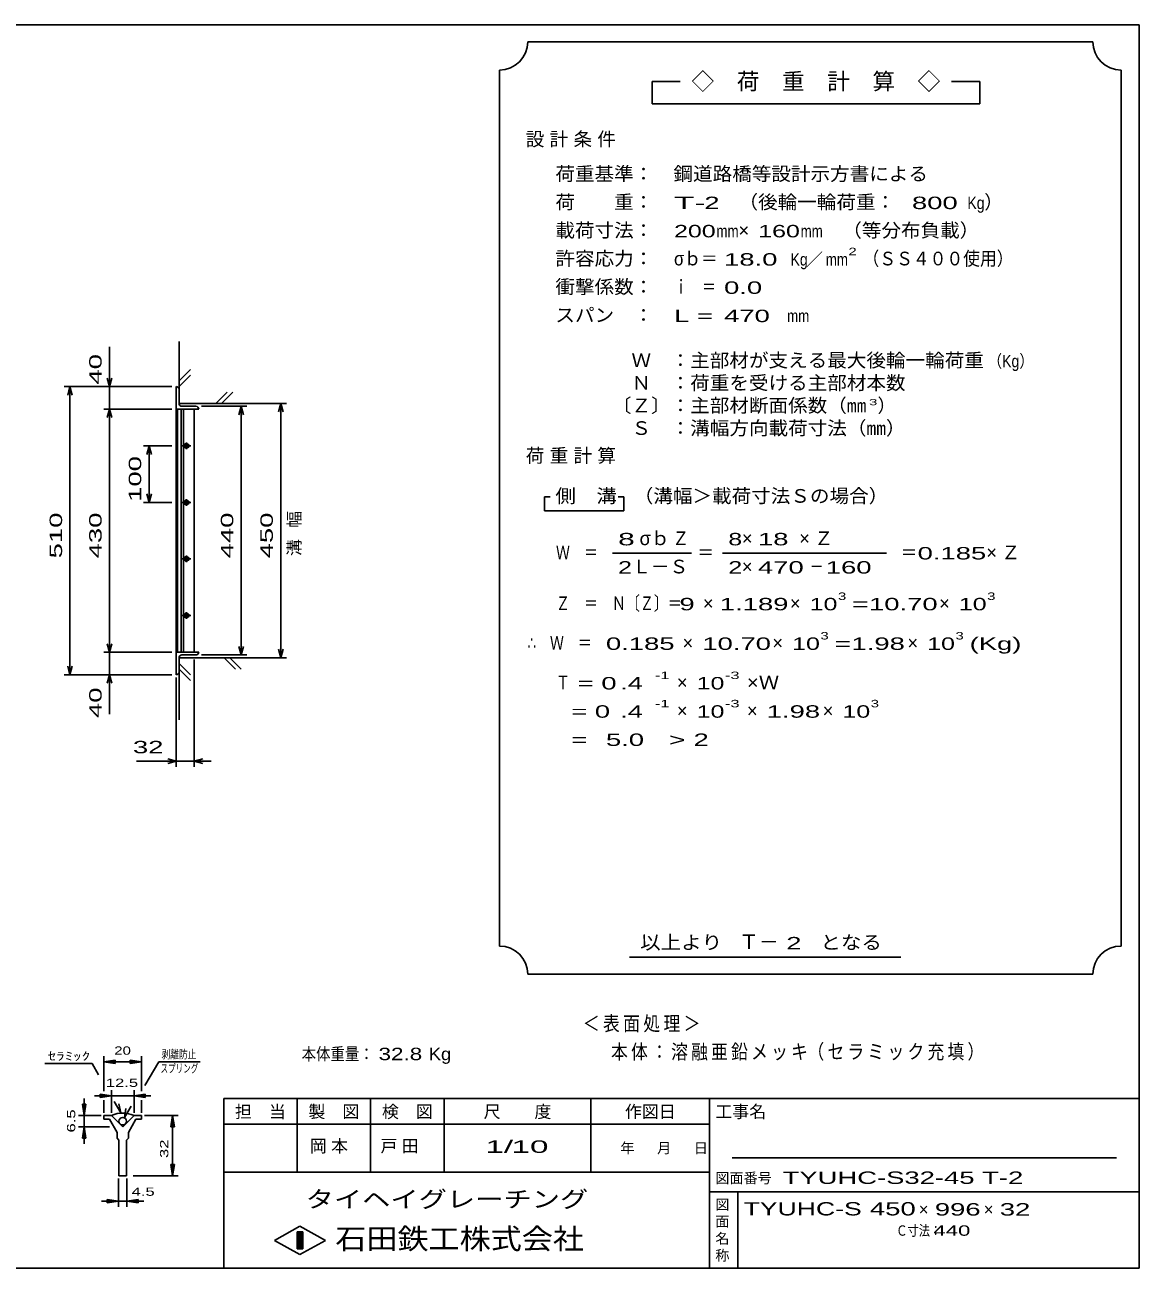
# Model space of a CAD drawing. Units: millimetres, scale not verified. Extents: x -1820 to 1731, y -1282 to 1054.
# Drawn here: x -241 to 1731, y -1146 to 1054 of the extents above; entities that cross this region are included whole.
import ezdxf
from ezdxf.enums import TextEntityAlignment as Align

# ---------------------------------------------------------------- set-up
doc = ezdxf.new("R2010")
doc.units = ezdxf.units.MM
doc.header["$LTSCALE"] = 10
for name, color, linetype, lineweight in [('0_2', 150, 'Continuous', 25), ('16', 3, 'Continuous', 25), ('22', 2, 'Continuous', 25), ('32', 4, 'Continuous', 25)]:
    doc.layers.add(name, color=color, linetype=linetype, lineweight=lineweight)
doc.styles.add('ベクトル', font='')
doc.styles.get('ベクトル').set_extended_font_data('ベクトル')

msp = doc.modelspace()

# ---------------------------------------------------------------- linework, layer by layer
at = {"layer": '0_2'}
for p, q in [((-1729, 1053.5), (1731, 1053.5)), ((1731, 1053.5), (1731, -1146.5)), ((1731, -846.5), (111, -846.5)), ((111, -846.5), (111, -1146.5)), ((241, -846.5), (241, -976.5)), ((371, -976.5), (371, -846.5)), ((501, -846.5), (501, -976.5)), ((761, -976.5), (761, -846.5)), ((971, -846.5), (971, -1146.5)), ((971, -891.5), (111, -891.5)), ((1691, -951.5), (1011, -951.5)), ((111, -976.5), (971, -976.5)), ((971, -1011.5), (1731, -1011.5)), ((1021, -1146.5), (1021, -1011.5)), ((201, -1097.5), (246, -1072.5)), ((246, -1072.5), (291, -1097.5)), ((246, -1122.5), (201, -1097.5)), ((241, -1082.5), (251, -1082.5)), ((241, -1112.5), (241, -1082.5)), ((241, -1082.5), (243, -1082.5)), ((243, -1082.5), (243, -1112.5)), ((245, -1112.5), (245, -1082.5)), ((245, -1082.5), (247, -1082.5)), ((291, -1097.5), (246, -1122.5)), ((247, -1082.5), (247, -1112.5)), ((249, -1112.5), (249, -1082.5)), ((249, -1082.5), (251, -1082.5)), ((251, -1082.5), (251, -1112.5)), ((251, -1082.5), (251, -1112.5)), ((251, -1112.5), (241, -1112.5)), ((243, -1112.5), (245, -1112.5)), ((247, -1112.5), (249, -1112.5)), ((1731, -1146.5), (-1729, -1146.5))]:
    msp.add_line(p, q, dxfattribs=at)
at = {"layer": '16'}
for p, q in [((27, 413.5), (27, 373.5)), ((32, 383.5), (32, 408.5)), ((62, 378.5), (37, 378.5)), ((27, 373.5), (67, 373.5)), ((27, 373.5), (27, -56.5)), ((59, 373.5), (27, 373.5)), ((29, 373.5), (29, -56.5)), ((36, -56.5), (36, 373.5)), ((40, 373.5), (40, -56.5)), ((59, -56.5), (59, 373.5)), ((37, 308.5), (53, 308.5)), ((47, 311.5), (43, 311.5)), ((45, 314.5), (45, 302.5)), ((43, 305.5), (47, 305.5)), ((37, 208.5), (53, 208.5)), ((47, 211.5), (43, 211.5)), ((43, 205.5), (47, 205.5)), ((45, 214.5), (45, 202.5)), ((47, 111.5), (43, 111.5)), ((45, 114.5), (45, 102.5)), ((37, 108.5), (53, 108.5)), ((43, 105.5), (47, 105.5)), ((37, 8.5), (53, 8.5)), ((47, 11.5), (43, 11.5)), ((43, 5.5), (47, 5.5)), ((45, 14.5), (45, 2.5)), ((27, -56.5), (67, -56.5)), ((27, -96.5), (27, -56.5)), ((27, -56.5), (59, -56.5)), ((62, -61.5), (37, -61.5)), ((32, -66.5), (32, -91.5))]:
    msp.add_line(p, q, dxfattribs=at)
for centre, radius, start, end in [((27, 408.5), 5, 0, 90), ((37, 383.5), 5, 180, 270), ((62, 373.5), 5, 0, 90), ((43, 308.5), 3, 90, 270), ((45, 308.5), 4, 46.6, 133.4), ((47, 308.5), 3, 270, 90), ((45, 308.5), 4, 226.6, 313.4), ((43, 208.5), 3, 90, 270), ((45, 208.5), 4, 46.6, 133.4), ((45, 208.5), 4, 226.6, 313.4), ((47, 208.5), 3, 270, 90), ((43, 108.5), 3, 90, 270), ((45, 108.5), 4, 46.6, 133.4), ((47, 108.5), 3, 270, 90), ((45, 108.5), 4, 226.6, 313.4), ((43, 8.5), 3, 90, 270), ((45, 8.5), 4, 46.6, 133.4), ((45, 8.5), 4, 226.6, 313.4), ((47, 8.5), 3, 270, 90), ((37, -66.5), 5, 90, 180), ((62, -56.5), 5, 270, 0), ((27, -91.5), 5, 270, 0)]:
    msp.add_arc(centre, radius, start, end, dxfattribs=at)
at = {"layer": '22', "color": 4}
for p, q in [((1649, 1023.5), (649, 1023.5)), ((599, 973.5), (599, -576.5)), ((1699, -576.5), (1699, 973.5)), ((919, 953.5), (869, 953.5)), ((869, 953.5), (869, 913.5)), ((1449, 953.5), (1399, 953.5)), ((1449, 913.5), (1449, 953.5)), ((869, 913.5), (1449, 913.5)), ((32, 383.5), (32, 493.5)), ((-91, 413.5), (-91, 483.5)), ((32, 423.5), (52, 443.5)), ((-91, 413.5), (-95, 428.5)), ((-87, 428.5), (-91, 413.5)), ((32, 413.5), (52, 433.5)), ((-171, 413.5), (19, 413.5)), ((-165, 398.5), (-161, 413.5)), ((-157, 398.5), (-161, 413.5)), ((-161, -96.5), (-161, 413.5)), ((19, 413.5), (-101, 413.5)), ((-91, 413.5), (-91, 373.5)), ((97, 383.5), (117, 403.5)), ((107, 383.5), (127, 403.5)), ((32, 383.5), (222, 383.5)), ((72, 378.5), (152, 378.5)), ((138, 363.5), (142, 378.5)), ((146, 363.5), (142, 378.5)), ((142, -61.5), (142, 378.5)), ((208, 368.5), (212, 383.5)), ((216, 368.5), (212, 383.5)), ((212, -66.5), (212, 383.5)), ((-101, 373.5), (19, 373.5)), ((-95, 358.5), (-91, 373.5)), ((-87, 358.5), (-91, 373.5)), ((-91, -56.5), (-91, 373.5)), ((19, 308.5), (-31, 308.5)), ((-21, 308.5), (-25, 293.5)), ((-17, 293.5), (-21, 308.5)), ((-21, 308.5), (-21, 208.5)), ((-21, 208.5), (-25, 223.5)), ((-17, 223.5), (-21, 208.5)), ((-31, 208.5), (19, 208.5)), ((689, 218.5), (679, 218.5)), ((679, 218.5), (679, 193.5)), ((819, 218.5), (809, 218.5)), ((819, 193.5), (819, 218.5)), ((679, 193.5), (819, 193.5)), ((799, 118.5), (939, 118.5)), ((994, 118.5), (1284, 118.5)), ((-91, -56.5), (-95, -41.5)), ((-91, -56.5), (-87, -41.5)), ((-101, -56.5), (19, -56.5)), ((-91, -96.5), (-91, -56.5)), ((72, -61.5), (152, -61.5)), ((142, -61.5), (138, -46.5)), ((142, -61.5), (146, -46.5)), ((212, -66.5), (208, -51.5)), ((212, -66.5), (216, -51.5)), ((-161, -96.5), (-165, -81.5)), ((-161, -96.5), (-157, -81.5)), ((32, -66.5), (222, -66.5)), ((32, -176.5), (32, -66.5)), ((52, -96.5), (32, -76.5)), ((52, -106.5), (32, -86.5)), ((59, -259.5), (59, -69.5)), ((132, -86.5), (112, -66.5)), ((142, -86.5), (122, -66.5)), ((-171, -96.5), (19, -96.5)), ((-101, -96.5), (19, -96.5)), ((-95, -111.5), (-91, -96.5)), ((-87, -111.5), (-91, -96.5)), ((-91, -166.5), (-91, -96.5)), ((27, -259.5), (27, -101.5)), ((-43, -249.5), (27, -249.5)), ((27, -249.5), (12, -245.5)), ((12, -253.5), (27, -249.5)), ((27, -249.5), (59, -249.5)), ((59, -249.5), (74, -245.5)), ((74, -253.5), (59, -249.5)), ((59, -249.5), (89, -249.5)), ((829, -596.5), (1309, -596.5)), ((649, -626.5), (1649, -626.5))]:
    msp.add_line(p, q, dxfattribs=at)
for centre, start, end in [((599, 1023.5), 270, 0), ((1699, 1023.5), 180, 270), ((599, -626.5), 0, 90), ((1699, -626.5), 90, 180)]:
    msp.add_arc(centre, 50, start, end, dxfattribs=at)
at = {"layer": '32'}
for p, q in [((-205.33, -784.5), (-122, -784.5)), ((-110.33, -804.5), (-122, -784.5)), ((-101, -833.5), (-101, -771.5)), ((-101, -781.5), (-81, -778.5)), ((-81, -784.5), (-101, -781.5)), ((-101, -781.5), (-34.33, -781.5)), ((-81, -784.5), (-81, -778.5)), ((-34.33, -781.5), (-54.33, -778.5)), ((-54.33, -784.5), (-54.33, -778.5)), ((-54.33, -784.5), (-34.33, -781.5)), ((-34.33, -833.5), (-34.33, -771.5)), ((-28.33, -823.17), (-4, -781.17)), ((-4, -781.17), (69.34, -781.17)), ((-87.67, -871.5), (-87.67, -831.5)), ((-47.67, -831.5), (-47.67, -871.5)), ((-136, -876.5), (-139, -856.5)), ((-139, -856.5), (-133, -856.5)), ((-136, -876.5), (-136, -846.5)), ((-133, -856.5), (-136, -876.5)), ((-87.67, -841.5), (-117.67, -841.5)), ((-87.67, -841.5), (-107.67, -838.5)), ((-107.67, -838.5), (-107.67, -844.5)), ((-107.67, -844.5), (-87.67, -841.5)), ((-101, -871.5), (-101, -849.5)), ((-87.67, -841.5), (-47.67, -841.5)), ((-71, -871.5), (-82.67, -851.5)), ((-71, -871.5), (-74.67, -855.83)), ((-47.67, -841.5), (-27.67, -838.5)), ((-27.67, -844.5), (-47.67, -841.5)), ((-47.67, -841.5), (-17.67, -841.5)), ((-34.33, -871.5), (-34.33, -849.5)), ((-27.67, -838.5), (-27.67, -844.5)), ((-146, -876.5), (-106, -876.5)), ((-136, -896.5), (-136, -876.5)), ((-101, -876.5), (-101, -883.17)), ((-87.67, -876.5), (-101, -876.5)), ((-67.67, -896.5), (-87.67, -876.5)), ((-47.67, -876.5), (-67.67, -896.5)), ((-64.33, -879.83), (-53, -859.83)), ((-64.33, -879.83), (-62, -863.83)), ((-34.33, -876.5), (-47.67, -876.5)), ((-34.33, -883.17), (-34.33, -876.5)), ((-29.33, -876.5), (30.67, -876.5)), ((17.67, -896.5), (20.67, -876.5)), ((23.67, -896.5), (20.67, -876.5)), ((20.67, -983.17), (20.67, -876.5)), ((-146, -896.5), (-91, -896.5)), ((-139, -916.5), (-136, -896.5)), ((-133, -916.5), (-136, -896.5)), ((-136, -926.5), (-136, -896.5)), ((-101, -883.17), (-91, -883.17)), ((-91, -883.17), (-77.67, -906.5)), ((-57.67, -906.5), (-44.33, -883.17)), ((-44.33, -883.17), (-34.33, -883.17)), ((17.67, -896.5), (23.67, -896.5)), ((-139, -916.5), (-133, -916.5)), ((-77.67, -906.5), (-77.67, -916.5)), ((-77.67, -916.5), (-74.33, -919.83)), ((-74.33, -919.83), (-74.33, -983.17)), ((-61, -919.83), (-57.67, -916.5)), ((-61, -983.17), (-61, -919.83)), ((-57.67, -916.5), (-57.67, -906.5)), ((20.67, -983.17), (17.67, -963.17)), ((17.67, -963.17), (23.67, -963.17)), ((23.67, -963.17), (20.67, -983.17)), ((-75.17, -1038.17), (-75.17, -988.17)), ((-74.33, -983.17), (-61, -983.17)), ((-60.17, -1038.17), (-60.17, -988.17)), ((-49.33, -983.17), (30.67, -983.17)), ((-105.17, -1028.17), (-75.17, -1028.17)), ((-75.17, -1028.17), (-95.17, -1025.17)), ((-95.17, -1031.17), (-95.17, -1025.17)), ((-95.17, -1031.17), (-75.17, -1028.17)), ((-75.17, -1028.17), (-60.17, -1028.17)), ((-60.17, -1028.17), (-40.17, -1025.17)), ((-40.17, -1031.17), (-60.17, -1028.17)), ((-60.17, -1028.17), (-30.17, -1028.17)), ((-40.17, -1031.17), (-40.17, -1025.17))]:
    msp.add_line(p, q, dxfattribs=at)
msp.add_circle((-67.67, -886.5), 6.67, dxfattribs=at)
msp.add_arc((-68, -922.18), 50, 66, 113, dxfattribs=at)

# ---------------------------------------------------------------- texts
at = {"layer": '0_2', "style": 'ベクトル'}
for s, height, p in [('担\u3000当', 21.99, (131, -869.5)), ('製\u3000図', 21.99, (261, -869.5)), ('検\u3000図', 21.99, (391, -869.5)), ('尺\u3000\u3000度', 21.99, (571, -869.5)), ('作図日', 21.99, (821, -869.5)), ('工事名', 21.99, (981, -869.5)), ('年', 18.33, (813, -934)), ('月', 18.33, (878, -934)), ('日', 18.33, (943, -934)), ('図面番号', 18.33, (981, -987)), ('図', 18.33, (981, -1034)), ('面', 18.33, (981, -1064)), ('名', 18.33, (981, -1094)), ('称', 18.33, (981, -1124))]:
    msp.add_text(s, height=height, dxfattribs=at).set_placement(p, align=Align.MIDDLE_LEFT)
at = {"layer": '0_2', "color": 222, "style": 'ベクトル'}
for s, height, width, p in [('タイヘイグレーチング', 29.33, 1.25, (256, -1024.5)), ('石田鉄工株式会社', 36.66, 1.1, (308.5, -1094.5))]:
    msp.add_text(s, height=height, dxfattribs=dict(at, width=width)).set_placement(p, align=Align.MIDDLE_LEFT)
at = {"layer": '22', "style": 'ベクトル'}
for s, height, p in [('◇\u3000荷\u3000重\u3000計\u3000算\u3000◇', 29.33, (939, 953.5)), ('）', 24.19, (1457, 740)), ('×', 24.19, (1022, 690)), ('／', 21.99, (1141.5, 638.5)), ('）', 24.19, (1268, 380)), ('σｂ', 24.19, (847, 145)), ('×', 24.19, (1028, 145)), ('Ｌ－Ｓ', 24.19, (834, 95)), ('×', 24.19, (1028, 95)), ('×', 24.19, (959, 30)), ('×', 24.19, (1113, 30)), ('×', 24.19, (1377, 30)), ('×', 24.19, (923, -40)), ('×', 24.19, (1082, -40)), ('×', 24.19, (1321, -40)), ('×', 24.19, (913, -110)), ('×', 24.19, (913, -160)), ('×', 24.19, (1037, -160)), ('×', 24.19, (1171, -160)), ('Ｔ－', 25.66, (1023, -569)), ('×', 21.99, (1341, -1042.5)), ('×', 21.99, (1456, -1042.5))]:
    msp.add_text(s, height=height, dxfattribs=at).set_placement(p, align=Align.MIDDLE_LEFT)
for s, height, width, p in [('荷重基準：\u3000', 24.19, 1.05, (698, 790)), ('鋼道路橋等設計示方書による', 24.19, 1.05, (907, 790)), ('荷\u3000\u3000重：\u3000', 24.19, 1.05, (698, 740)), ('T-', 21.99, 2, (908, 738.5)), (' 2 ', 21.99, 1.65, (948, 738.5)), ('（後輪一輪荷重：', 24.19, 1.05, (1022, 740)), ('  800', 21.99, 1.65, (1302, 738.5)), ('Kg', 21.99, 0.85, (1427, 738.5)), ('載荷寸法：\u3000', 24.19, 1.05, (698, 690)), ('\u3000（等分布負載）', 24.19, 1.05, (1171, 690)), ('200', 21.99, 1.5, (908, 688.5)), ('mm', 21.99, 0.8, (983, 688.5)), ('160', 21.99, 1.5, (1057, 688.5)), ('mm', 21.99, 0.8, (1132, 688.5)), ('許容応力：\u3000', 24.19, 1.05, (698, 640)), ('σｂ＝', 24.19, 0.9, (908, 640)), (' 18.0', 21.99, 1.65, (983, 638.5)), ('Kg', 21.99, 0.85, (1114, 638.5)), ('mm', 21.99, 0.8, (1176.5, 638.5)), ('2', 13.2, 1.5, (1216.5, 652.5)), ('（ＳＳ４００使用）', 24.19, 0.9, (1241.5, 640)), ('衝撃係数：\u3000', 24.19, 1.05, (698, 590)), ('ｉ\u3000＝', 24.19, 0.75, (908, 590)), (' 0.0', 21.99, 1.65, (983, 588.5)), ('スパン\u3000：\u3000', 24.19, 1.05, (698, 540)), ('L =', 21.99, 1.65, (908, 538.5)), (' 470 ', 21.99, 1.65, (983, 538.5)), ('mm', 21.99, 0.8, (1108, 538.5)), ('\u3000Ｗ\u3000：主部材が支える最大後輪一輪荷重', 24.19, 1.05, (798, 460)), ('（Kg）', 21.99, 0.85, (1463, 458.5)), ('\u3000Ｎ\u3000：荷重を受ける主部材本数', 24.19, 1.05, (798, 420)), ('〔Ｚ〕：主部材断面係数（㎜', 24.19, 1.05, (798, 380)), ('3', 11, 1.8, (1253, 386)), ('\u3000Ｓ\u3000：溝幅方向載荷寸法（㎜）', 24.19, 1.05, (798, 340)), ('側\u3000溝', 24.19, 1.1, (698, 220)), ('\u3000（溝幅＞載荷寸法Ｓの場合）', 24.19, 1.05, (802, 220)), ('8', 21.99, 1.8, (809, 143.5)), ('Ｚ', 24.19, 0.9, (905, 145)), ('8', 21.99, 1.5, (1004, 143.5)), (' 18 ', 21.99, 1.65, (1043, 143.5)), ('Ｗ\u3000＝', 24.19, 0.75, (699, 120)), ('＝', 24.19, 0.9, (949, 120)), ('＝', 24.19, 0.9, (1309, 120)), ('0.185', 21.99, 1.65, (1339, 118.5)), ('2', 21.99, 1.5, (809, 93.5)), ('2', 21.99, 1.5, (1004, 93.5)), (' 470 ', 21.99, 1.65, (1043, 93.5)), ('－', 24.19, 0.75, (1148, 95)), (' 160 ', 21.99, 1.65, (1163, 93.5)), ('Ｚ\u3000＝\u3000Ｎ〔Ｚ〕＝', 24.19, 0.75, (699, 30)), ('3', 13.2, 1.5, (1198, 42.5)), ('3', 13.2, 1.5, (1462, 42.5)), (' 9 ', 21.99, 1.65, (904, 28.5)), ('1.189', 21.99, 1.65, (989, 28.5)), ('10', 21.99, 1.5, (1148, 28.5)), ('=', 21.99, 1.7, (1223, 28.5)), ('10.70', 21.99, 1.65, (1253, 28.5)), ('10', 21.99, 1.5, (1412, 28.5)), ('3', 13.2, 1.5, (1167, -27.5)), ('3', 13.2, 1.5, (1406, -27.5)), ('∴\u3000Ｗ\u3000＝', 24.19, 0.75, (649, -40)), (' 0.185', 21.99, 1.65, (774, -41.5)), ('10.70', 21.99, 1.65, (958, -41.5)), ('10', 21.99, 1.5, (1117, -41.5)), ('=', 21.99, 1.7, (1192, -41.5)), ('1.98', 21.99, 1.65, (1222, -41.5)), ('10', 21.99, 1.5, (1356, -41.5)), ('(Kg)', 21.99, 1.65, (1431, -41.5)), ('Ｔ', 24.19, 0.75, (699, -110)), (' = 0', 21.99, 1.65, (724, -111.5)), (' .4 ', 21.99, 1.65, (799, -111.5)), ('-1', 13.2, 1.65, (874, -97.5)), ('10', 21.99, 1.5, (948, -111.5)), ('-3', 13.2, 1.65, (998, -97.5)), ('×Ｗ', 24.19, 1.1, (1037, -110)), ('  = 0', 21.99, 1.65, (699, -161.5)), (' .4 ', 21.99, 1.65, (799, -161.5)), ('-1', 13.2, 1.65, (874, -147.5)), ('10', 21.99, 1.5, (948, -161.5)), ('-3', 13.2, 1.65, (998, -147.5)), ('1.98', 21.99, 1.65, (1072, -161.5)), ('10', 21.99, 1.5, (1206, -161.5)), ('3', 13.2, 1.5, (1256, -147.5)), (' 32 ', 21.99, 1.65, (-63, -224.5)), ('  =', 21.99, 1.65, (699, -211.5)), (' 5.0', 21.99, 1.65, (774, -211.5)), ('>', 21.99, 1.7, (899, -211.5)), (' 2 ', 21.99, 1.65, (929, -211.5)), ('以上より\u3000', 24.19, 1.1, (848, -570)), (' 2 ', 21.99, 1.65, (1093, -571.5)), ('となる', 24.19, 1.1, (1167, -570)), ('本体重量：', 21.99, 0.85, (249, -767.5)), (' 32.8', 21.99, 1.35, (374, -767.5)), ('Kg', 21.99, 1.1, (474, -767.5)), ('1/', 21.99, 2, (574, -931.5)), (' 10 ', 21.99, 2, (604, -931.5)), ('TYUHC-S32-45 T-2                       ', 21.99, 1.65, (1100, -986.5)), ('TYUHC-S', 23.46, 1.5, (1031, -1041.5)), (' 450 ', 23.46, 1.55, (1241, -1041.5)), (' 996 ', 21.99, 1.65, (1356, -1042.5)), (' 32 ', 21.99, 1.65, (1471, -1042.5)), ('Ｃ寸法：', 18.33, 0.8, (1301, -1080)), (' 440 ', 18.33, 1.6, (1356, -1080))]:
    msp.add_text(s, height=height, dxfattribs=dict(at, width=width)).set_placement(p, align=Align.MIDDLE_LEFT)
at = {"layer": '22', "style": 'ベクトル', "width": 1.65}
for s, p in [(' 40 ', (-116, 403.5)), (' 100 ', (-46, 196)), (' 510 ', (-186, 96)), (' 430 ', (-116, 96)), (' 440 ', (117, 96)), (' 450 ', (187, 96)), (' 40 ', (-116, -186.5))]:
    msp.add_text(s, height=21.99, rotation=90, dxfattribs=at).set_placement(p, align=Align.MIDDLE_LEFT)
at = {"layer": '22', "attachment_point": 4, "style": 'ベクトル'}
for s, insert, char_height in [('\\T1.28;設計条件', (645.5, 850), 24.19), ('\\T1.28;荷重計算', (645.5, 290), 24.19), ('\\T1.42;×Ｚ', (1129.5, 145), 24.19), ('\\T1.42;×Ｚ', (1460.5, 120), 24.19), ('\\T1.2;\\W0.85;＜表面処理＞', (746.5, -715), 25.66), ('\\T1.19;\\W0.85;本体：溶融亜鉛メッキ', (796.5, -765), 25.66), ('\\T1.19;\\W0.85;（セラミック充填）', (1144, -765), 25.66), ('\\T1.25;岡本\u3000', (263.5, -931.5), 21.99), ('\\T1.25;戸田\u3000', (388.5, -931.5), 21.99)]:
    msp.add_mtext(s, dxfattribs=dict(at, insert=insert, char_height=char_height))
at = {"layer": '22', "insert": (237, 113.5), "char_height": 21.99, "attachment_point": 4, "rotation": 90, "style": 'ベクトル'}
msp.add_mtext('\\T1.67;溝幅', dxfattribs=at)
at = {"layer": '32', "color": 2, "style": 'ベクトル'}
for s, width, p in [('ｾﾗﾐｯｸ', 1.5, (-200.33, -771.5)), ('20', 1.35, (-82.67, -761.5)), ('剥離防止', 0.75, (1, -768.17)), ('スプリング', 0.65, (-0.66, -793.17)), ('12.5', 1.5, (-97.67, -818.5)), (' 4.5 ', 1.5, (-60.17, -1011.17))]:
    msp.add_text(s, height=14.66, dxfattribs=dict(at, width=width)).set_placement(p, align=Align.MIDDLE_LEFT)
at = {"layer": '32', "color": 2, "style": 'ベクトル', "width": 1.5}
for s, p in [('6.5', (-159, -906.5)), (' 32 ', (5.67, -959.83))]:
    msp.add_text(s, height=14.66, rotation=90, dxfattribs=at).set_placement(p, align=Align.MIDDLE_LEFT)

doc.saveas('drawing.dxf')
